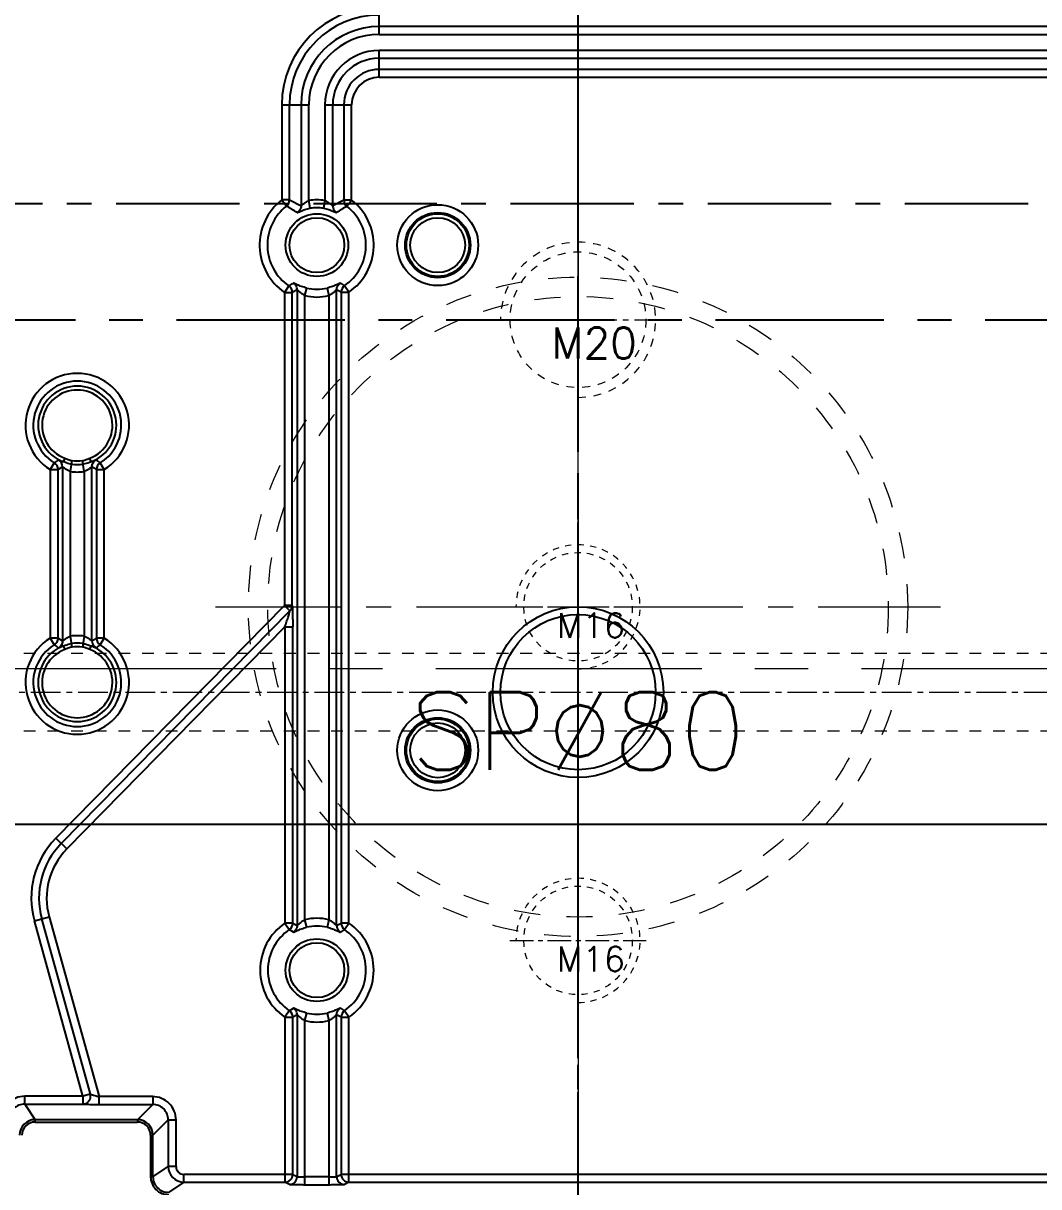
# Model space of a CAD drawing. Header units: millimetres. Extents: x -1265 to 1982, y -12197 to 1934.
# Drawn here: x -35.4 to 95.6, y -1243.2 to -1093.2 of the extents above; entities that cross this region are included whole.
import ezdxf
from ezdxf.enums import TextEntityAlignment as Align

# ---------------------------------------------------------------- set-up
doc = ezdxf.new("R2010")
doc.units = ezdxf.units.MM
doc.header["$LTSCALE"] = 16.335
doc.linetypes.add('CENTER', pattern=[0.6, 0.375, -0.075, 0.075, -0.075])
doc.linetypes.add('HIDDEN', pattern=[0.2, 0.1, -0.1])
doc.layers.get('0').update_dxf_attribs({"linetype": 'CONTINUOUS'})
for name, color, linetype, lineweight in [('cool', 153, 'HIDDEN', 9), ('moldbase', 7, 'CONTINUOUS', 20), ('screw', 33, 'CONTINUOUS', 13), ('sp', 193, 'CONTINUOUS', 9)]:
    doc.layers.add(name, color=color, linetype=linetype, lineweight=lineweight)
doc.styles.add('TXT', font='txt.shx', dxfattribs={"bigfont": 'gbcbig.shx'})

# ---------------------------------------------------------------- blocks, each defined once
blk = doc.blocks.new('sp_80_th', base_point=(2819.12, -1039.66))
at = {"layer": 'sp', "color": 1, "linetype": 'CENTER', "ltscale": 2.643404}
for p, q in [((2819.12, -1086.41), (2819.12, -992.91)), ((2772.37, -1039.66), (2865.87, -1039.66))]:
    blk.add_line(p, q, dxfattribs=at)
at = {"layer": 'sp', "color": 193, "linetype": 'HIDDEN', "ltscale": 2.073258}
for radius in [42.5, 40]:
    blk.add_circle((2819.12, -1039.66), radius, dxfattribs=at)
at = {"layer": 'sp', "color": 6, "style": 'TXT'}
blk.add_text('SP%%c80', height=10, dxfattribs=at).set_placement((2819.12, -1055.66), align=Align.MIDDLE)
blk = doc.blocks.new('screw_m16_g')
at = {"layer": 'screw', "color": 1, "linetype": 'CENTER', "ltscale": 0.497582}
for p, q in [((0, -8.8), (0, 8.8)), ((-8.8, 0), (8.8, 0))]:
    blk.add_line(p, q, dxfattribs=at)
at = {"layer": 'screw', "color": 33, "linetype": 'HIDDEN', "ltscale": 0.497582}
blk.add_circle((0, 0), 7, dxfattribs=at)
at = {"layer": 'screw', "color": 92, "linetype": 'HIDDEN', "ltscale": 0.497582}
blk.add_arc((0, 0), 8, 270, 180, dxfattribs=at)
at = {"layer": 'screw', "color": 6, "style": 'TXT'}
blk.add_text('M16', height=3.2, dxfattribs=at).set_placement((-2.72, -4))
blk = doc.blocks.new('06')
at = {"layer": 'cool', "ltscale": 0.932966}
for p, q in [((-3287.69, 1844.03), (-2736.35, 1844.03)), ((-3287.69, 1834.03), (-2736.35, 1834.03))]:
    blk.add_line(p, q, dxfattribs=at)
at = {"layer": 'cool', "color": 1, "linetype": 'CENTER', "ltscale": 0.621977}
blk.add_line((-3302.02, 1839.03), (-2722.02, 1839.03), dxfattribs=at)
blk = doc.blocks.new('screw_m20_g')
at = {"layer": 'screw', "color": 1, "linetype": 'CENTER', "ltscale": 0.621977}
for p, q in [((0, -11), (0, 11)), ((-11, 0), (11, 0))]:
    blk.add_line(p, q, dxfattribs=at)
at = {"layer": 'screw', "linetype": 'HIDDEN', "ltscale": 0.621977}
blk.add_circle((0, 0), 8.75, dxfattribs=at)
at = {"layer": 'screw', "color": 92, "linetype": 'HIDDEN', "ltscale": 0.621977}
blk.add_arc((0, 0), 10, 270, 180, dxfattribs=at)
at = {"layer": 'screw', "color": 6, "style": 'TXT'}
blk.add_text('M20', height=4, dxfattribs=at).set_placement((-3.4, -5))

msp = doc.modelspace()

# ---------------------------------------------------------------- linework, layer by layer
at = {"color": 1, "linetype": 'CENTER', "ltscale": 3.545271}
for p, q in [((36.154, -1426.434), (36.154, -836.434)), ((-258.846, -1131.434), (331.154, -1131.434))]:
    msp.add_line(p, q, dxfattribs=at)
at = {"color": 1, "linetype": 'CENTER', "ltscale": 2.593646}
for p, q in [((36.154, -1325.976), (36.154, -906.891)), ((-175.901, -1116.434), (248.209, -1116.434))]:
    msp.add_line(p, q, dxfattribs=at)
at = {"color": 7, "linetype": 'Continuous'}
for p, q in [((10.526, -1094.641), (10.526, -1091.145)), ((238.417, -1093.637), (10.526, -1093.637)), ((10.526, -1094.641), (239.456, -1094.641)), ((10.526, -1100.156), (10.526, -1096.72)), ((239.456, -1096.72), (10.526, -1096.72)), ((10.526, -1097.725), (238.417, -1097.725)), ((109.982, -1099.152), (10.526, -1099.152)), ((10.526, -1100.156), (109.982, -1100.156)), ((-2.049, -1103.721), (-2.049, -1115.979)), ((-2.049, -1103.721), (1.447, -1103.721)), ((-1.045, -1115.979), (-1.045, -1103.721)), ((0.442, -1103.721), (0.442, -1116.758)), ((1.447, -1116.071), (1.447, -1103.721)), ((3.526, -1103.721), (3.526, -1116.071)), ((3.526, -1103.721), (6.962, -1103.721)), ((4.53, -1116.758), (4.53, -1103.721)), ((5.957, -1103.721), (5.957, -1116.008)), ((6.962, -1116.008), (6.962, -1103.721)), ((-2.049, -1115.979), (-1.432, -1116.772)), ((-1.045, -1115.979), (-2.049, -1115.979)), ((-1.045, -1115.979), (0.442, -1116.758)), ((1.626, -1117.06), (1.447, -1116.071)), ((3.526, -1116.071), (3.347, -1117.06)), ((5.957, -1116.008), (4.53, -1116.758)), ((6.962, -1116.008), (5.957, -1116.008)), ((6.348, -1116.804), (6.962, -1116.008)), ((-1.13, -1127.071), (-1.699, -1127.898)), ((-0.06, -1127.555), (-0.694, -1127.898)), ((-0.06, -1127.555), (-0.06, -1209.531)), ((0.944, -1128.316), (1.176, -1127.339)), ((3.797, -1127.339), (4.028, -1128.316)), ((5.033, -1209.531), (5.033, -1127.555)), ((5.607, -1127.867), (5.033, -1127.555)), ((5.509, -1126.701), (6.046, -1127.037)), ((5.607, -1127.867), (5.607, -1209.219)), ((5.607, -1127.867), (6.611, -1127.867)), ((6.611, -1127.867), (6.046, -1127.037)), ((6.611, -1209.219), (6.611, -1127.87)), ((-1.699, -1127.898), (-1.699, -1168.258)), ((-1.699, -1127.898), (-0.694, -1127.898)), ((-0.694, -1168.258), (-0.694, -1127.898)), ((0.944, -1208.77), (0.944, -1128.316)), ((4.028, -1128.316), (4.028, -1208.77)), ((-31.369, -1149.873), (-31.893, -1150.73)), ((-30.029, -1149.267), (-30.208, -1149.736)), ((-29.299, -1150.991), (-29.089, -1149.585)), ((-27.521, -1150.991), (-27.73, -1149.585)), ((-26.611, -1149.736), (-26.791, -1149.267)), ((-24.927, -1150.73), (-25.45, -1149.873)), ((-31.893, -1150.73), (-31.893, -1172.487)), ((-31.893, -1150.73), (-30.888, -1150.73)), ((-30.303, -1150.392), (-30.888, -1150.73)), ((-30.888, -1172.487), (-30.888, -1150.73)), ((-30.303, -1150.392), (-30.303, -1172.825)), ((-29.299, -1172.226), (-29.299, -1150.991)), ((-27.521, -1150.991), (-27.521, -1172.226)), ((-26.516, -1172.825), (-26.516, -1150.392)), ((-25.931, -1150.73), (-26.516, -1150.392)), ((-25.931, -1150.73), (-25.931, -1172.487)), ((-25.931, -1150.73), (-24.927, -1150.73)), ((-24.927, -1172.487), (-24.927, -1150.73)), ((-31.181, -1198.26), (-1.699, -1168.258)), ((-1.699, -1168.258), (-0.99, -1168.955)), ((-0.694, -1168.258), (-1.699, -1168.258)), ((-30.472, -1198.956), (-0.99, -1168.955)), ((-1.639, -1171.033), (-29.764, -1199.653)), ((-1.639, -1171.033), (-1.639, -1209.219)), ((-1.639, -1171.033), (-0.635, -1171.033)), ((-0.635, -1209.219), (-0.635, -1171.033)), ((-31.893, -1172.487), (-31.369, -1173.344)), ((-30.888, -1172.487), (-31.893, -1172.487)), ((-30.888, -1172.487), (-30.303, -1172.825)), ((-29.089, -1173.632), (-29.299, -1172.226)), ((-27.521, -1172.226), (-27.73, -1173.632)), ((-26.516, -1172.825), (-25.931, -1172.487)), ((-24.927, -1172.487), (-25.931, -1172.487)), ((-25.45, -1173.344), (-24.927, -1172.487)), ((-30.208, -1173.481), (-30.029, -1173.95)), ((-26.791, -1173.95), (-26.611, -1173.481)), ((-29.764, -1199.653), (-31.181, -1198.26)), ((-33.942, -1208.936), (-32.027, -1208.404)), ((-26.718, -1231.267), (-32.985, -1208.67)), ((-32.027, -1208.405), (-25.601, -1231.577)), ((1.176, -1209.748), (0.944, -1208.77)), ((4.028, -1208.77), (3.797, -1209.748)), ((-27.675, -1231.532), (-33.942, -1208.936)), ((-0.635, -1209.219), (-1.639, -1209.219)), ((-1.639, -1209.219), (-1.074, -1210.049)), ((-0.537, -1210.385), (-1.074, -1210.049)), ((-0.635, -1209.219), (-0.06, -1209.531)), ((5.033, -1209.531), (5.607, -1209.219)), ((6.046, -1210.049), (5.509, -1210.385)), ((6.611, -1209.219), (5.607, -1209.219)), ((6.046, -1210.049), (6.611, -1209.219)), ((-1.074, -1220.502), (-1.639, -1221.332)), ((-1.074, -1220.502), (-0.537, -1220.166)), ((0.944, -1221.781), (1.176, -1220.804)), ((3.797, -1220.804), (4.028, -1221.781)), ((5.509, -1220.166), (6.046, -1220.502)), ((6.611, -1221.332), (6.046, -1220.502)), ((-1.639, -1221.332), (-0.635, -1221.332)), ((-1.639, -1221.332), (-1.639, -1242.608)), ((-0.06, -1221.02), (-0.635, -1221.332)), ((-0.635, -1241.603), (-0.635, -1221.332)), ((-0.06, -1221.02), (-0.06, -1241.891)), ((0.944, -1242.929), (0.944, -1221.781)), ((4.028, -1221.781), (4.028, -1242.929)), ((5.607, -1221.332), (5.033, -1221.02)), ((5.033, -1241.891), (5.033, -1221.02)), ((5.607, -1221.332), (6.611, -1221.332)), ((5.607, -1221.332), (5.607, -1241.603)), ((6.611, -1242.608), (6.611, -1221.332)), ((-26.718, -1231.267), (-27.675, -1231.532)), ((-27.675, -1231.532), (-35.185, -1231.532)), ((-35.185, -1232.537), (-35.185, -1231.532)), ((-35.185, -1232.537), (-33.842, -1234.551)), ((-35.185, -1232.537), (-27.675, -1232.537)), ((-27.675, -1231.532), (-27.675, -1232.537)), ((-18.689, -1231.577), (-25.601, -1231.577)), ((-25.601, -1232.582), (-25.601, -1231.577)), ((-25.601, -1232.582), (-18.688, -1232.582)), ((-20.658, -1234.551), (-18.688, -1232.582)), ((-18.688, -1231.577), (-18.688, -1232.582)), ((-20.658, -1234.551), (-33.842, -1234.551)), ((-33.842, -1234.852), (-33.842, -1234.551)), ((-33.842, -1234.852), (-20.658, -1234.852)), ((-20.658, -1234.551), (-20.658, -1234.852)), ((-16.679, -1234.591), (-18.649, -1236.56)), ((-16.679, -1234.591), (-15.675, -1234.591)), ((-16.679, -1234.591), (-16.679, -1240.599)), ((-15.675, -1240.599), (-15.675, -1234.591)), ((-18.95, -1236.56), (-18.649, -1236.56)), ((-18.95, -1236.56), (-18.95, -1241.912)), ((-18.649, -1241.912), (-18.649, -1236.56)), ((-18.649, -1241.912), (-16.679, -1240.599)), ((-15.675, -1240.599), (-16.679, -1240.599)), ((-0.635, -1241.603), (-14.67, -1241.603)), ((-14.67, -1242.608), (-14.67, -1241.603)), ((-0.635, -1241.603), (-0.06, -1241.891)), ((5.033, -1241.891), (5.607, -1241.603)), ((236.699, -1241.603), (5.607, -1241.603)), ((-18.649, -1241.912), (-18.95, -1241.912)), ((-14.67, -1242.608), (-16.639, -1243.921)), ((-14.67, -1242.608), (-1.639, -1242.608)), ((-1.065, -1242.895), (-1.639, -1242.608)), ((4.028, -1241.924), (0.944, -1241.924)), ((0.944, -1242.929), (4.028, -1242.929)), ((6.611, -1242.608), (6.037, -1242.895)), ((6.611, -1242.608), (236.699, -1242.608))]:
    msp.add_line(p, q, dxfattribs=at)
at = {"color": 2}
msp.add_line((-183.846, -1196.434), (256.154, -1196.434), dxfattribs=at)
at = {"color": 7, "linetype": 'Continuous'}
for centre, radius in [((18.064, -1121.811), 5.212), ((2.486, -1121.811), 4.037), ((2.486, -1121.811), 3.535), ((18.064, -1121.811), 4.207), ((18.064, -1121.811), 4.037), ((18.064, -1121.811), 3.535), ((18.064, -1186.935), 5.212), ((18.064, -1186.935), 4.207), ((18.064, -1186.935), 4.037), ((18.064, -1186.935), 3.535), ((2.486, -1215.276), 4.037), ((2.486, -1215.276), 3.535)]:
    msp.add_circle(centre, radius, dxfattribs=at)
at = {"color": 4}
for radius in [11, 10]:
    msp.add_circle((36.154, -1179.434), radius, dxfattribs=at)
at = {"color": 7, "linetype": 'Continuous'}
for centre, radius, start, end in [((10.526, -1103.721), 12.575, 90, 180), ((10.526, -1103.721), 11.571, 90, 180), ((10.526, -1103.721), 10.084, 90, 180), ((10.526, -1103.721), 9.079, 90, 180), ((10.526, -1103.721), 7.001, 90, 180), ((10.526, -1103.721), 5.996, 90, 180), ((10.526, -1103.721), 4.569, 90, 180), ((10.526, -1103.721), 3.564, 90, 180), ((2.486, -1121.811), 7.388, 127.8724, 235.49453), ((2.486, -1121.811), 6.383, 127.87493, 235.49453), ((-2.05, -1115.971), 1.008, 307.62956, 359.52003), ((2.486, -1121.811), 5.833, 79.7343, 100.2657), ((2.486, -1121.811), 4.828, 79.7343, 100.2657), ((6.963, -1116), 1.008, 180.46965, 232.58584), ((2.486, -1121.811), 6.323, 304.26042, 52.35251), ((2.486, -1121.811), 7.328, 304.24881, 52.35542), ((-1.7, -1127.9), 1.006, 0.09843, 55.49839), ((2.486, -1121.811), 5.681, 256.66515, 283.33485), ((6.613, -1127.869), 1.006, 124.26449, 179.91471), ((2.486, -1121.811), 6.686, 256.66515, 283.33485), ((-28.41, -1145.026), 6.683, 301.40912, 238.59088), ((-28.41, -1145.026), 5.679, 301.40912, 238.59088), ((-28.41, -1145.026), 5.042, 290.89592, 249.10408), ((-28.41, -1145.026), 4.54, 290.89592, 249.10408), ((-31.894, -1150.732), 1.006, 0.10352, 58.59144), ((-31.309, -1150.393), 1.006, 0.04505, 61.58211), ((-28.41, -1145.026), 5.083, 261.52087, 278.47913), ((-28.41, -1145.026), 4.609, 261.52086, 278.47914), ((-24.926, -1150.732), 1.006, 121.41122, 179.89304), ((-28.41, -1145.026), 6.031, 261.52087, 278.47913), ((-28.41, -1178.191), 6.683, 121.40912, 58.59088), ((-31.894, -1172.485), 1.006, 301.41121, 359.89301), ((-28.41, -1178.191), 6.031, 81.52087, 98.47913), ((-25.51, -1172.824), 1.006, 180.04505, 241.58211), ((-24.926, -1172.485), 1.006, 180.10365, 238.59151), ((-28.41, -1178.191), 5.679, 121.40912, 58.59088), ((-28.41, -1178.191), 5.042, 110.89592, 69.10408), ((-28.41, -1178.191), 4.54, 110.89592, 69.10408), ((-28.41, -1178.191), 5.083, 81.52087, 98.47913), ((-28.41, -1178.191), 4.609, 81.52086, 98.47914), ((-23.317, -1205.988), 11.026, 135.497, 195.503), ((-23.317, -1205.988), 10.032, 135.49736, 195.50264), ((-23.317, -1205.988), 9.039, 135.49633, 195.50367), ((2.486, -1215.276), 6.686, 76.66515, 103.33485), ((2.486, -1215.276), 7.328, 124.26042, 235.73958), ((2.486, -1215.276), 6.323, 124.26042, 235.73958), ((-1.64, -1209.218), 1.006, 304.26391, 359.91369), ((2.486, -1215.276), 5.681, 76.66515, 103.33485), ((6.613, -1209.218), 1.006, 180.08145, 235.73341), ((2.486, -1215.276), 6.323, 304.26042, 55.73958), ((2.486, -1215.276), 7.328, 304.26042, 55.73958), ((-1.64, -1221.333), 1.006, 0.08145, 55.73341), ((2.486, -1215.276), 5.681, 256.66515, 283.33485), ((6.613, -1221.334), 1.006, 124.26391, 179.91369), ((2.486, -1215.276), 6.686, 256.66515, 283.33485), ((-27.701, -1231.528), 1.017, 0.00745, 14.88958), ((-35.185, -1234.546), 3.014, 90.00287, 180.01683), ((-35.185, -1234.546), 2.009, 89.98699, 180.03483), ((-18.688, -1234.591), 3.014, 359.99256, 90.00744), ((-18.687, -1234.59), 2.008, 359.96413, 90.03587), ((-33.842, -1236.561), 2.01, 90.00436, 180.00385), ((-33.842, -1236.56), 1.708, 90.00254, 180.01827), ((-20.658, -1236.56), 2.009, 0.00039, 89.99961), ((-20.658, -1236.56), 1.708, 359.98821, 90.01179), ((-14.669, -1240.598), 2.01, 180.01308, 269.98692), ((-14.67, -1240.599), 1.005, 180.00003, 270.01088), ((-1.64, -1241.603), 1.005, 270.03746, 359.98873), ((6.612, -1241.603), 1.005, 180.01127, 269.96254), ((-16.639, -1241.911), 2.311, 180.00376, 270.01586), ((-16.639, -1241.912), 2.009, 179.99612, 270.01806), ((-1.066, -1241.89), 1.005, 270.0552, 359.97098), ((6.038, -1241.89), 1.005, 180.02902, 269.9448)]:
    msp.add_arc(centre, radius, start, end, dxfattribs=at)
for points, knots in [([(-0.044, -1117.617), (-0.271, -1117.472), (-0.727, -1117.178), (-1.198, -1116.908), (-1.435, -1116.769)], [0, 0, 0, 0, 0.4951572, 1, 1, 1, 1]), ([(0.442, -1116.738), (0.444, -1116.82), (0.399, -1117.161), (0.18, -1117.483), (-0.043, -1117.618)], [0, 0, 0, 0, 0.2378225, 1, 1, 1, 1]), ([(-0.043, -1117.618), (-0.04, -1117.621), (-0.025, -1117.616), (0.017, -1117.603), (0.105, -1117.562), (0.246, -1117.498), (0.438, -1117.414), (0.677, -1117.318), (1.074, -1117.181), (1.398, -1117.101), (1.626, -1117.06)], [0, 0, 0, 0, 0.0070787, 0.0224785, 0.0787646, 0.1679557, 0.287502, 0.4345579, 0.6059885, 1, 1, 1, 1]), ([(0.442, -1116.758), (0.444, -1116.761), (0.457, -1116.752), (0.471, -1116.741), (0.499, -1116.716), (0.55, -1116.67), (0.634, -1116.593), (0.754, -1116.49), (0.899, -1116.375), (1.124, -1116.219), (1.312, -1116.12), (1.447, -1116.071)], [0, 0, 0, 0, 0.0070039, 0.0252225, 0.0543135, 0.0933669, 0.1974861, 0.3298515, 0.4829733, 0.6498125, 1, 1, 1, 1]), ([(3.347, -1117.06), (3.574, -1117.101), (3.898, -1117.181), (4.294, -1117.318), (4.534, -1117.413), (4.726, -1117.498), (4.867, -1117.562), (4.955, -1117.603), (4.997, -1117.617), (5.012, -1117.621), (5.016, -1117.618)], [0, 0, 0, 0, 0.3933445, 0.5648953, 0.7121242, 0.831778, 0.9210818, 0.9775462, 0.9929265, 1, 1, 1, 1]), ([(3.526, -1116.071), (3.66, -1116.12), (3.849, -1116.219), (4.073, -1116.375), (4.219, -1116.49), (4.339, -1116.593), (4.423, -1116.67), (4.474, -1116.716), (4.502, -1116.741), (4.516, -1116.752), (4.528, -1116.761), (4.53, -1116.758)], [0, 0, 0, 0, 0.3501875, 0.5170267, 0.6701485, 0.8025139, 0.9066331, 0.9456865, 0.9747775, 0.9929961, 1, 1, 1, 1]), ([(4.53, -1116.758), (4.53, -1116.839), (4.581, -1117.173), (4.796, -1117.486), (5.016, -1117.618)], [0, 0, 0, 0, 0.2387333, 1, 1, 1, 1]), ([(6.35, -1116.801), (6.124, -1116.935), (5.672, -1117.195), (5.234, -1117.477), (5.017, -1117.617)], [0, 0, 0, 0, 0.5047063, 1, 1, 1, 1]), ([(1.176, -1127.339), (0.946, -1127.284), (0.618, -1127.187), (0.215, -1127.033), (-0.032, -1126.927), (-0.232, -1126.835), (-0.367, -1126.769), (-0.449, -1126.731), (-0.491, -1126.712), (-0.517, -1126.704), (-0.533, -1126.698), (-0.536, -1126.701)], [0, 0, 0, 0, 0.3876788, 0.5585292, 0.7065536, 0.82794, 0.9191118, 0.9523332, 0.976959, 0.9928082, 1, 1, 1, 1]), ([(-0.06, -1127.555), (-0.06, -1127.476), (-0.109, -1127.145), (-0.321, -1126.834), (-0.536, -1126.701)], [0, 0, 0, 0, 0.2386157, 1, 1, 1, 1]), ([(0.944, -1128.316), (0.811, -1128.253), (0.624, -1128.136), (0.4, -1127.964), (0.254, -1127.839), (0.133, -1127.729), (0.049, -1127.648), (-0.003, -1127.599), (-0.031, -1127.573), (-0.046, -1127.562), (-0.058, -1127.553), (-0.06, -1127.555)], [0, 0, 0, 0, 0.3506635, 0.5179872, 0.6713145, 0.8035532, 0.9073072, 0.9461446, 0.9750351, 0.9930981, 1, 1, 1, 1]), ([(5.509, -1126.701), (5.505, -1126.698), (5.49, -1126.703), (5.464, -1126.712), (5.422, -1126.731), (5.34, -1126.769), (5.205, -1126.834), (5.005, -1126.927), (4.758, -1127.033), (4.355, -1127.187), (4.027, -1127.284), (3.797, -1127.339)], [0, 0, 0, 0, 0.0071702, 0.0229583, 0.047515, 0.0806907, 0.1718073, 0.2931077, 0.4410719, 0.6120252, 1, 1, 1, 1]), ([(5.033, -1127.555), (5.031, -1127.553), (5.018, -1127.562), (5.004, -1127.573), (4.975, -1127.599), (4.924, -1127.648), (4.839, -1127.729), (4.718, -1127.839), (4.573, -1127.964), (4.349, -1128.136), (4.162, -1128.253), (4.028, -1128.316)], [0, 0, 0, 0, 0.0069019, 0.0249649, 0.0538554, 0.0926928, 0.1964468, 0.3286855, 0.4820128, 0.6493364, 1, 1, 1, 1]), ([(5.033, -1127.555), (5.033, -1127.476), (5.082, -1127.145), (5.293, -1126.834), (5.509, -1126.701)], [0, 0, 0, 0, 0.2386157, 1, 1, 1, 1]), ([(-30.208, -1149.736), (-30.295, -1149.706), (-30.446, -1149.651), (-30.619, -1149.581), (-30.722, -1149.54), (-30.775, -1149.519), (-30.807, -1149.511), (-30.826, -1149.505), (-30.83, -1149.508)], [0, 0, 0, 0, 0.4155207, 0.7265887, 0.8395773, 0.9229424, 0.9762109, 1, 1, 1, 1]), ([(-29.299, -1150.991), (-29.433, -1150.951), (-29.623, -1150.866), (-29.852, -1150.729), (-29.998, -1150.629), (-30.119, -1150.536), (-30.207, -1150.464), (-30.266, -1150.414), (-30.29, -1150.396), (-30.302, -1150.39), (-30.303, -1150.392)], [0, 0, 0, 0, 0.3566516, 0.5253997, 0.6786167, 0.8090212, 0.9101978, 0.9757137, 0.9931367, 1, 1, 1, 1]), ([(-29.159, -1150.054), (-29.256, -1150.039), (-29.616, -1149.965), (-29.957, -1149.83), (-30.208, -1149.736)], [0, 0, 0, 0, 0.2684525, 1, 1, 1, 1]), ([(-30.029, -1149.267), (-29.876, -1149.331), (-29.57, -1149.456), (-29.253, -1149.56), (-29.089, -1149.585)], [0, 0, 0, 0, 0.5003776, 1, 1, 1, 1]), ([(-27.73, -1149.585), (-27.567, -1149.56), (-27.249, -1149.456), (-26.943, -1149.331), (-26.791, -1149.267)], [0, 0, 0, 0, 0.4996225, 1, 1, 1, 1]), ([(-26.611, -1149.736), (-26.69, -1149.766), (-27.031, -1149.897), (-27.382, -1150.012), (-27.66, -1150.054)], [0, 0, 0, 0, 0.2297357, 1, 1, 1, 1]), ([(-26.516, -1150.392), (-26.518, -1150.39), (-26.53, -1150.396), (-26.554, -1150.414), (-26.613, -1150.464), (-26.701, -1150.536), (-26.821, -1150.629), (-26.968, -1150.729), (-27.196, -1150.866), (-27.386, -1150.951), (-27.521, -1150.991)], [0, 0, 0, 0, 0.0068633, 0.0242863, 0.0898022, 0.1909788, 0.3213833, 0.4746003, 0.6433484, 1, 1, 1, 1]), ([(-25.989, -1149.508), (-25.993, -1149.505), (-26.013, -1149.511), (-26.045, -1149.519), (-26.097, -1149.54), (-26.201, -1149.581), (-26.374, -1149.651), (-26.525, -1149.706), (-26.611, -1149.736)], [0, 0, 0, 0, 0.0237858, 0.077046, 0.1604041, 0.2733849, 0.5844657, 1, 1, 1, 1]), ([(-26.516, -1150.364), (-26.511, -1150.193), (-26.41, -1149.843), (-26.144, -1149.592), (-25.989, -1149.508)], [0, 0, 0, 0, 0.4927569, 1, 1, 1, 1]), ([(-0.99, -1168.955), (-0.947, -1168.912), (-0.784, -1168.715), (-0.696, -1168.453), (-0.694, -1168.258)], [0, 0, 0, 0, 0.2381451, 1, 1, 1, 1]), ([(-0.694, -1168.258), (-0.685, -1168.305), (-0.678, -1168.435), (-0.659, -1168.794), (-0.647, -1169.382), (-0.637, -1170.177), (-0.635, -1170.742), (-0.635, -1171.033)], [0, 0, 0, 0, 0.0510895, 0.1401199, 0.389253, 0.6858839, 1, 1, 1, 1]), ([(-1.639, -1171.033), (-1.568, -1170.819), (-1.431, -1170.402), (-1.242, -1169.81), (-1.102, -1169.368), (-1.024, -1169.093), (-0.996, -1168.992), (-0.99, -1168.955)], [0, 0, 0, 0, 0.3104751, 0.6046179, 0.8565574, 0.9482078, 1, 1, 1, 1]), ([(-30.304, -1172.853), (-30.309, -1173.024), (-30.41, -1173.374), (-30.676, -1173.625), (-30.83, -1173.709)], [0, 0, 0, 0, 0.4927569, 1, 1, 1, 1]), ([(-30.303, -1172.825), (-30.302, -1172.827), (-30.29, -1172.821), (-30.266, -1172.803), (-30.207, -1172.753), (-30.119, -1172.681), (-29.998, -1172.588), (-29.852, -1172.488), (-29.623, -1172.351), (-29.433, -1172.266), (-29.299, -1172.226)], [0, 0, 0, 0, 0.0068633, 0.0242863, 0.0898022, 0.1909788, 0.3213833, 0.4746003, 0.6433484, 1, 1, 1, 1]), ([(-27.521, -1172.226), (-27.386, -1172.266), (-27.196, -1172.351), (-26.968, -1172.488), (-26.821, -1172.588), (-26.701, -1172.681), (-26.613, -1172.753), (-26.554, -1172.803), (-26.53, -1172.821), (-26.518, -1172.827), (-26.516, -1172.825)], [0, 0, 0, 0, 0.3566516, 0.5253997, 0.6786167, 0.8090212, 0.9101978, 0.9757137, 0.9931367, 1, 1, 1, 1]), ([(-30.83, -1173.709), (-30.826, -1173.712), (-30.807, -1173.706), (-30.775, -1173.698), (-30.722, -1173.677), (-30.619, -1173.636), (-30.446, -1173.566), (-30.295, -1173.511), (-30.208, -1173.481)], [0, 0, 0, 0, 0.0237858, 0.077046, 0.1604041, 0.2733849, 0.5844657, 1, 1, 1, 1]), ([(-30.208, -1173.481), (-30.129, -1173.451), (-29.789, -1173.32), (-29.438, -1173.205), (-29.159, -1173.163)], [0, 0, 0, 0, 0.2297357, 1, 1, 1, 1]), ([(-29.089, -1173.632), (-29.253, -1173.657), (-29.57, -1173.761), (-29.876, -1173.886), (-30.029, -1173.95)], [0, 0, 0, 0, 0.4996225, 1, 1, 1, 1]), ([(-26.791, -1173.95), (-26.943, -1173.886), (-27.249, -1173.761), (-27.567, -1173.657), (-27.73, -1173.632)], [0, 0, 0, 0, 0.5003776, 1, 1, 1, 1]), ([(-27.66, -1173.163), (-27.563, -1173.178), (-27.204, -1173.252), (-26.862, -1173.387), (-26.611, -1173.481)], [0, 0, 0, 0, 0.2684525, 1, 1, 1, 1]), ([(-26.611, -1173.481), (-26.525, -1173.511), (-26.374, -1173.566), (-26.201, -1173.636), (-26.097, -1173.677), (-26.045, -1173.698), (-26.013, -1173.706), (-25.993, -1173.712), (-25.989, -1173.709)], [0, 0, 0, 0, 0.4155207, 0.7265887, 0.8395773, 0.9229424, 0.9762109, 1, 1, 1, 1]), ([(-0.06, -1209.531), (-0.058, -1209.533), (-0.046, -1209.524), (-0.031, -1209.513), (-0.003, -1209.487), (0.049, -1209.438), (0.133, -1209.357), (0.254, -1209.247), (0.4, -1209.123), (0.624, -1208.95), (0.811, -1208.834), (0.944, -1208.77)], [0, 0, 0, 0, 0.0069019, 0.0249649, 0.0538554, 0.0926928, 0.1964468, 0.3286855, 0.4820128, 0.6493364, 1, 1, 1, 1]), ([(4.028, -1208.77), (4.162, -1208.834), (4.349, -1208.95), (4.573, -1209.123), (4.718, -1209.247), (4.839, -1209.357), (4.924, -1209.438), (4.975, -1209.487), (5.004, -1209.513), (5.018, -1209.524), (5.031, -1209.533), (5.033, -1209.531)], [0, 0, 0, 0, 0.3506635, 0.5179872, 0.6713145, 0.8035532, 0.9073072, 0.9461446, 0.9750351, 0.9930981, 1, 1, 1, 1]), ([(-0.06, -1209.531), (-0.06, -1209.611), (-0.109, -1209.941), (-0.321, -1210.252), (-0.536, -1210.385)], [0, 0, 0, 0, 0.2386157, 1, 1, 1, 1]), ([(-0.536, -1210.385), (-0.533, -1210.388), (-0.517, -1210.383), (-0.491, -1210.374), (-0.45, -1210.356), (-0.368, -1210.318), (-0.232, -1210.252), (-0.033, -1210.159), (0.214, -1210.053), (0.617, -1209.899), (0.945, -1209.802), (1.176, -1209.748)], [0, 0, 0, 0, 0.0071702, 0.0229583, 0.047515, 0.0806907, 0.1718073, 0.2931077, 0.4410719, 0.6120252, 1, 1, 1, 1]), ([(3.797, -1209.748), (4.027, -1209.802), (4.355, -1209.899), (4.758, -1210.053), (5.005, -1210.159), (5.204, -1210.252), (5.34, -1210.317), (5.422, -1210.355), (5.464, -1210.374), (5.49, -1210.383), (5.505, -1210.388), (5.509, -1210.385)], [0, 0, 0, 0, 0.3876788, 0.5585292, 0.7065536, 0.82794, 0.9191118, 0.9523332, 0.976959, 0.9928082, 1, 1, 1, 1]), ([(5.033, -1209.531), (5.033, -1209.611), (5.082, -1209.941), (5.293, -1210.252), (5.509, -1210.385)], [0, 0, 0, 0, 0.2386157, 1, 1, 1, 1]), ([(1.176, -1220.804), (0.946, -1220.749), (0.618, -1220.652), (0.215, -1220.498), (-0.032, -1220.392), (-0.232, -1220.3), (-0.367, -1220.234), (-0.449, -1220.196), (-0.491, -1220.177), (-0.517, -1220.169), (-0.533, -1220.163), (-0.536, -1220.166)], [0, 0, 0, 0, 0.3876788, 0.5585292, 0.7065536, 0.82794, 0.9191118, 0.9523332, 0.976959, 0.9928082, 1, 1, 1, 1]), ([(-0.06, -1221.02), (-0.06, -1220.941), (-0.109, -1220.61), (-0.321, -1220.299), (-0.536, -1220.166)], [0, 0, 0, 0, 0.2386157, 1, 1, 1, 1]), ([(5.509, -1220.166), (5.505, -1220.163), (5.49, -1220.168), (5.464, -1220.177), (5.422, -1220.196), (5.34, -1220.234), (5.205, -1220.299), (5.005, -1220.392), (4.758, -1220.498), (4.355, -1220.652), (4.027, -1220.749), (3.797, -1220.804)], [0, 0, 0, 0, 0.0071702, 0.0229583, 0.047515, 0.0806907, 0.1718073, 0.2931077, 0.4410719, 0.6120252, 1, 1, 1, 1]), ([(5.033, -1221.02), (5.033, -1220.941), (5.082, -1220.61), (5.293, -1220.299), (5.509, -1220.166)], [0, 0, 0, 0, 0.2386157, 1, 1, 1, 1]), ([(0.944, -1221.781), (0.811, -1221.718), (0.624, -1221.601), (0.4, -1221.429), (0.254, -1221.304), (0.133, -1221.194), (0.049, -1221.113), (-0.003, -1221.064), (-0.031, -1221.038), (-0.046, -1221.027), (-0.058, -1221.018), (-0.06, -1221.02)], [0, 0, 0, 0, 0.3506635, 0.5179872, 0.6713145, 0.8035532, 0.9073072, 0.9461446, 0.9750351, 0.9930981, 1, 1, 1, 1]), ([(5.033, -1221.02), (5.031, -1221.018), (5.018, -1221.027), (5.004, -1221.038), (4.975, -1221.064), (4.924, -1221.113), (4.839, -1221.194), (4.718, -1221.304), (4.573, -1221.429), (4.349, -1221.601), (4.162, -1221.718), (4.028, -1221.781)], [0, 0, 0, 0, 0.0069019, 0.0249649, 0.0538554, 0.0926928, 0.1964468, 0.3286855, 0.4820128, 0.6493364, 1, 1, 1, 1]), ([(-26.718, -1231.267), (-26.675, -1231.289), (-26.541, -1231.328), (-26.298, -1231.401), (-25.97, -1231.486), (-25.729, -1231.546), (-25.601, -1231.577)], [0, 0, 0, 0, 0.1257501, 0.3560367, 0.6598308, 1, 1, 1, 1]), ([(-27.675, -1232.537), (-27.428, -1232.536), (-27.026, -1232.372), (-26.745, -1231.928), (-26.684, -1231.66), (-26.684, -1231.528)], [0, 0, 0, 0, 0.4796164, 0.7443194, 1, 1, 1, 1]), ([(-27.675, -1232.537), (-27.593, -1232.55), (-27.351, -1232.557), (-26.899, -1232.573), (-26.29, -1232.579), (-25.84, -1232.582), (-25.601, -1232.582)], [0, 0, 0, 0, 0.1199958, 0.3488621, 0.6547261, 1, 1, 1, 1]), ([(-1.065, -1242.895), (-1.049, -1242.903), (-0.989, -1242.9), (-0.871, -1242.912), (-0.682, -1242.914), (-0.435, -1242.92), (-0.137, -1242.924), (0.328, -1242.928), (0.693, -1242.929), (0.944, -1242.929)], [0, 0, 0, 0, 0.0252719, 0.0861322, 0.1806551, 0.30512, 0.4551204, 0.6252714, 1, 1, 1, 1]), ([(-0.06, -1241.891), (-0.054, -1241.897), (-0.021, -1241.897), (0.037, -1241.906), (0.132, -1241.91), (0.255, -1241.915), (0.404, -1241.919), (0.636, -1241.923), (0.819, -1241.924), (0.944, -1241.924)], [0, 0, 0, 0, 0.026378, 0.0879337, 0.1820645, 0.3058672, 0.4557909, 0.6258521, 1, 1, 1, 1]), ([(4.028, -1241.924), (4.154, -1241.924), (4.336, -1241.923), (4.569, -1241.919), (4.718, -1241.915), (4.84, -1241.91), (4.936, -1241.906), (4.993, -1241.897), (5.026, -1241.897), (5.033, -1241.891)], [0, 0, 0, 0, 0.3741479, 0.5442091, 0.6941328, 0.8179355, 0.9120663, 0.973622, 1, 1, 1, 1]), ([(4.028, -1242.929), (4.279, -1242.929), (4.644, -1242.928), (5.11, -1242.924), (5.408, -1242.92), (5.654, -1242.914), (5.843, -1242.912), (5.961, -1242.9), (6.022, -1242.903), (6.037, -1242.895)], [0, 0, 0, 0, 0.374726, 0.544877, 0.6948788, 0.8193447, 0.9138681, 0.9747284, 1, 1, 1, 1])]:
    msp.add_open_spline(points, degree=3, knots=knots, dxfattribs=at)
for points in [[(-1.13, -1127.071), (-0.932, -1126.948), (-0.734, -1126.824), (-0.537, -1126.701)], [(-31.37, -1149.873), (-31.19, -1149.751), (-31.01, -1149.63), (-30.83, -1149.508)], [(-25.989, -1149.508), (-25.809, -1149.63), (-25.629, -1149.751), (-25.45, -1149.873)], [(-30.83, -1173.709), (-31.01, -1173.587), (-31.19, -1173.466), (-31.37, -1173.344)], [(-25.45, -1173.344), (-25.629, -1173.466), (-25.809, -1173.587), (-25.989, -1173.709)]]:
    msp.add_open_spline(points, degree=3, dxfattribs=at)
at = {"layer": 'moldbase', "color": 1, "linetype": 'CENTER', "ltscale": 5.597796}
for p, q in [((36.154, -726.434), (36.154, -1626.434)), ((436.154, -1176.434), (-363.846, -1176.434))]:
    msp.add_line(p, q, dxfattribs=at)

# ---------------------------------------------------------------- block references
msp.add_blockref('06', (3048.174, -3018.462))
at = {"layer": 'screw'}
for name, p in [('screw_m20_g', (36.154, -1131.434)), ('screw_m16_g', (36.154, -1168.434)), ('screw_m16_g', (36.154, -1211.434))]:
    msp.add_blockref(name, p, dxfattribs=at)
at = {"layer": 'sp'}
msp.add_blockref('sp_80_th', (36.154, -1168.434), dxfattribs=at)

doc.saveas('drawing.dxf')
